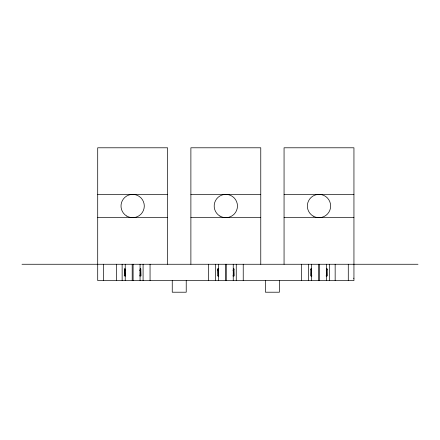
<?xml version="1.0" encoding="UTF-8"?>
<svg xmlns="http://www.w3.org/2000/svg" width="440" height="440" viewBox="0 0 440 440"><rect width="100%" height="100%" fill="white"/><g stroke="black" fill="none" stroke-linecap="round" stroke-linejoin="round"><path stroke-width="0.66" d="M125.604 275.908L124.262 275.908L124.493 268.917L124.96 268.917L125.191 275.908M232.87 275.908L234.212 275.908L233.976 268.917L233.508 268.989M311.955 275.908L310.613 275.908L310.849 268.917L311.311 268.917L311.548 275.908M326.452 275.908L326.689 268.917L327.151 268.917L327.388 275.908L326.046 275.908M140.102 275.908L140.333 268.917L140.8 268.917L141.031 275.908L139.689 275.908M233.277 275.908L233.508 268.917M97.708 194.376L167.59 194.376M190.883 194.376L260.766 194.376M284.059 194.376L353.942 194.376M97.708 217.668L167.59 217.668M190.883 217.668L260.766 217.668M284.059 217.668L353.942 217.668M22 264.259L418 264.259M218.779 275.908L217.437 275.908L217.668 268.917L218.136 268.917L218.372 275.908M353.557 278.234L353.942 278.234M348.282 264.259L348.282 280.566M335.159 264.259L335.159 280.566M329.511 264.259L329.511 280.566M326.425 264.259L326.425 280.566M319.451 264.259L319.451 280.566M318.549 264.259L318.549 280.566M311.575 264.259L311.575 280.566M308.567 264.259L308.567 280.566M301.593 264.259L301.593 280.566M284.059 264.259L284.059 147.791L353.942 147.791L353.942 280.566L97.708 280.566L97.708 147.791L167.59 147.791L167.59 264.259M279.4 280.621L279.4 292.209L265.425 292.209L265.425 280.621M260.766 264.259L260.766 147.791L190.883 147.791L190.883 264.259M243.232 264.259L243.232 280.566M236.258 264.259L236.258 280.566M233.244 264.259L233.244 280.566M226.276 264.259L226.276 280.566M225.374 264.259L225.374 280.566M218.4 264.259L218.4 280.566M215.386 264.259L215.386 280.566M208.417 264.259L208.417 280.566M186.225 280.621L186.225 292.209L172.249 292.209L172.249 280.621M150.056 264.259L150.056 280.566M143.083 264.259L143.083 280.566M140.069 264.259L140.069 280.566M133.1 264.259L133.1 280.566M132.198 264.259L132.198 280.566M125.224 264.259L125.224 280.566M122.133 264.259L122.133 280.566M116.49 264.259L116.49 280.566M103.367 264.259L103.367 280.566M327.069 268.972A2.42 2.167 0 0 1 326.277 270.798M311.724 270.798A2.414 2.162 0 0 1 310.932 268.994M311.729 270.199A2.558 2.288 0 0 1 311.377 268.966M233.893 268.972A2.42 2.167 0 0 1 233.365 270.545M218.449 270.716A2.426 2.173 0 0 1 217.756 268.928M218.482 270.023A2.563 2.294 0 0 1 218.235 268.923M140.712 268.928A2.426 2.173 0 0 1 140.14 270.606M140.234 268.923A2.563 2.294 0 0 1 139.684 270.463M125.175 270.622A2.414 2.162 0 0 1 124.575 268.994M125.609 270.496A2.558 2.288 0 0 1 125.026 268.966M326.59 268.989A2.558 2.288 0 0 1 326.249 270.182M233.415 268.989A2.558 2.288 0 0 1 232.964 270.336M126.825 216.112A11.649 11.649 0 0 0 144.293 206.024A11.649 11.649 0 0 0 126.825 195.938A11.649 11.649 0 0 0 126.825 216.112M220 216.112A11.649 11.649 0 0 0 237.468 206.024A11.649 11.649 0 0 0 220 195.938A11.649 11.649 0 0 0 220 216.112M313.175 216.112A11.649 11.649 0 0 0 330.649 206.024A11.649 11.649 0 0 0 313.175 195.938A11.649 11.649 0 0 0 313.175 216.112"/></g></svg>
